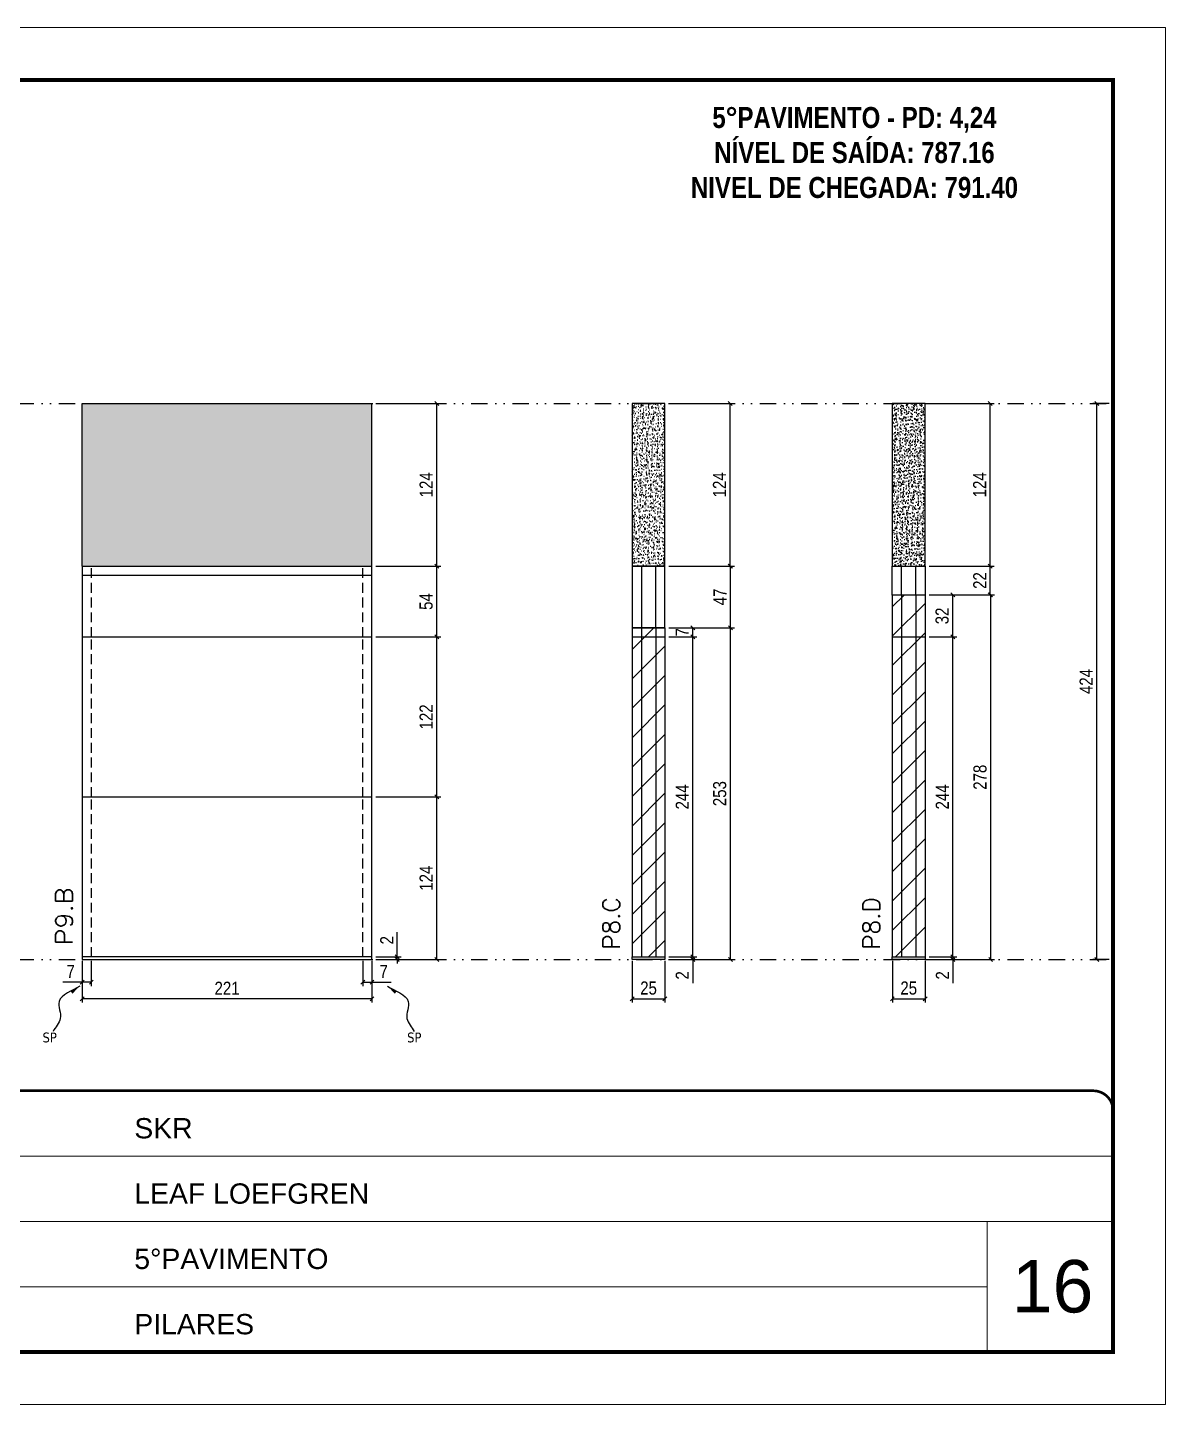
# Model space of a CAD drawing. Extents: x 14400 to 27878, y -21631 to 6985.
# Drawn here: x 19799 to 20667, y 2489 to 3539 of the extents above; entities that cross this region are included whole.
import ezdxf

# ---------------------------------------------------------------- set-up
doc = ezdxf.new("R2010")
doc.units = 0
for name, pattern in [('CONTINUO', [0]), ('DASHED', [0.75, 0.5, -0.25]), ('DIVIDE2', [0.625, 0.25, -0.125, 0, -0.125, 0, -0.125]), ('HIDDEN', [0.375, 0.25, -0.125])]:
    doc.linetypes.add(name, pattern=pattern)
for name, color, linetype, lineweight in [('CARIMBO', 255, 'Continuous', 9), ('Folhas', 255, 'Continuous', 9), ('Hachura', 251, 'Continuous', 9), ('SARRAFO DE PRESSAO', 251, 'DASHED', 9), ('Texto Seção', 7, 'Continuous', 15)]:
    doc.layers.add(name, color=color, linetype=linetype, lineweight=lineweight)
for name, color, linetype in [('COTA', 241, 'Continuous'), ('NOMENCLATURA', 7, 'Continuous'), ('Nível', 160, 'Continuous'), ('Painéis', 200, 'Continuous'), ('SARR_2.2x7', 40, 'Continuous'), ('Sarrafo de Pressão', 42, 'HIDDEN'), ('texto', 7, 'Continuous')]:
    doc.layers.add(name, color=color, linetype=linetype)
doc.styles.add('ARIAL', font='arial.ttf')
doc.styles.add('COTA TECNICA', font='techl___.ttf', dxfattribs={"height": 10})
doc.styles.add('COTA TECNICA-50', font='techl___.ttf', dxfattribs={"height": 10})
doc.styles.add('REGUA-120', font='ROMANS.shx', dxfattribs={"height": 15})
doc.styles.add('ROMANC', font='techb___.ttf', dxfattribs={"height": 2.5})
doc.styles.get("Standard").update_dxf_attribs({"font": 'arial.ttf'})
doc.dimstyles.new('COTA PAINEL-50', dxfattribs={"dimtxt": 10, "dimasz": 3, "dimexe": 3, "dimexo": 3, "dimgap": 3, "dimtad": 1, "dimdec": 1, "dimzin": 12, "dimdsep": 46, "dimtxsty": 'COTA TECNICA-50', "dimblk1": 'OBLIQUE', "dimblk2": 'OBLIQUE', "dimsah": 1, "dimcen": 0.9, "dimclrd": 4, "dimclre": 4, "dimclrt": 240, "dimadec": 1, "dimazin": 3, "dimtfac": 1, "dimtdec": 1, "dimtmove": 0, "dimatfit": 3, "dimfxl": 1, "dimtolj": 1, "dimtzin": 12, "dimarcsym": 0})
doc.dimstyles.new('PAINEL', dxfattribs={"dimtxt": 10, "dimasz": 3, "dimexe": 3, "dimexo": 3, "dimgap": 3, "dimtad": 1, "dimdec": 1, "dimzin": 12, "dimdsep": 46, "dimtxsty": 'COTA TECNICA', "dimblk1": 'OBLIQUE', "dimblk2": 'OBLIQUE', "dimsah": 1, "dimcen": 0.9, "dimclrd": 4, "dimclre": 4, "dimclrt": 240, "dimadec": 1, "dimazin": 3, "dimtfac": 1, "dimtdec": 1, "dimtmove": 0, "dimatfit": 3, "dimfxl": 1, "dimtolj": 1, "dimtzin": 12, "dimarcsym": 0})
doc.dimstyles.get("Standard").update_dxf_attribs({"dimtxt": 0.18, "dimasz": 0.18, "dimexe": 0.18, "dimexo": 0.0625, "dimgap": 0.09, "dimtad": 0, "dimtih": 1, "dimtoh": 1, "dimdec": 4, "dimzin": 0, "dimdsep": 46, "dimtxsty": 'Standard', "dimcen": 0.09, "dimadec": 0, "dimazin": 0, "dimtfac": 1, "dimtdec": 4, "dimtofl": 0, "dimtmove": 0, "dimatfit": 3, "dimfxl": 1, "dimtolj": 1, "dimtzin": 0, "dimarcsym": 0})

# ---------------------------------------------------------------- blocks, each defined once
blk = doc.blocks.new('9999999999')
at = {"color": 30, "linetype": 'CONTINUO'}
for p, q in [((98564.6, 34379.6), (99584, 34379.6)), ((98564.6, 34329.8), (99488, 34329.8)), ((99584, 34329.8), (99488, 34329.8)), ((99488, 34329.8), (99488, 34230.2)), ((98564.6, 34280), (99488, 34280))]:
    blk.add_line(p, q, dxfattribs=at)
at = {"color": 30, "linetype": 'CONTINUO', "const_width": 2}
blk.add_lwpolyline([(99584, 34230.2), (99584, 34414.4, 0.414214), (99569, 34429.4), (98229, 34429.4, 0.414214), (98214, 34414.4), (98214, 34245.2, 0.414214), (98229, 34230.2), (99584, 34230.2)], format="xyb", dxfattribs=at)
at = {"layer": 'Folhas'}
blk.add_lwpolyline([(98139, 34190.2), (99624, 34190.2), (99624, 35240.2), (98139, 35240.2)], close=True, dxfattribs=at)
at = {"layer": 'Folhas', "color": 30, "const_width": 3}
blk.add_lwpolyline([(98214, 34230.2), (99584, 34230.2), (99584, 35200.2), (98214, 35200.2)], close=True, dxfattribs=at)
at = {"color": 7, "linetype": 'Continuous', "ltscale": 5, "style": 'ARIAL'}
for s, height, p in [('SKR', 15.48, (98837.7, 34393.1)), ('LEAF LOEFGREN', 15.483, (98837.7, 34343.3)), ('5°PAVIMENTO', 15.483, (98837.7, 34293.5)), ('PILARES', 15.48, (98837.7, 34243.7))]:
    blk.add_text(s, height=height, dxfattribs=at).set_placement(p)
blk = doc.blocks.new('_Oblique')
at = {"color": 0, "linetype": 'ByBlock', "lineweight": -2}
blk.add_line((-0.5, -0.5), (0.5, 0.5), dxfattribs=at)
blk = doc.blocks.new('*D3911')
at = {"layer": 'COTA', "color": 4, "lineweight": -2, "transparency": 16777216}
for p, q in [((20624, 3252.3), (20611.6, 3252.3)), ((20614.6, 2828.3), (20614.6, 3252.3)), ((20624, 2828.3), (20611.6, 2828.3))]:
    blk.add_line(p, q, dxfattribs=at)
at = {"layer": 'Defpoints', "color": 0, "transparency": 16777216}
for p in [(20614.6, 3252.3), (20627, 3252.3), (20627, 2828.3)]:
    blk.add_point(p, dxfattribs=at)
at = {"layer": 'COTA', "color": 4, "lineweight": -2, "transparency": 16777216, "xscale": 3, "yscale": 3, "zscale": 3}
for p, rotation in [((20614.6, 3252.3), 90), ((20614.6, 2828.3), 270)]:
    blk.add_blockref('_Oblique', p, dxfattribs=dict(at, rotation=rotation))
at = {"layer": 'COTA', "color": 240, "transparency": 16777216, "insert": (20606.5, 3040.3), "char_height": 10, "attachment_point": 5, "rotation": 90, "style": 'COTA TECNICA'}
blk.add_mtext('\\A1;424', dxfattribs=at)
blk = doc.blocks.new('*D3913')
at = {"layer": 'COTA', "color": 4, "lineweight": -2, "transparency": 16777216}
for p, q in [((19840.9, 2827.3), (19840.9, 2795.4)), ((20061.9, 2827.3), (20061.9, 2795.4)), ((20061.9, 2798.4), (19840.9, 2798.4))]:
    blk.add_line(p, q, dxfattribs=at)
at = {"layer": 'Defpoints', "color": 0, "transparency": 16777216}
for p in [(19840.9, 2830.3), (20061.9, 2830.3), (19840.9, 2798.4)]:
    blk.add_point(p, dxfattribs=at)
at = {"layer": 'COTA', "color": 4, "lineweight": -2, "transparency": 16777216, "xscale": 3, "yscale": 3, "zscale": 3, "rotation": 180}
blk.add_blockref('_Oblique', (19840.9, 2798.4), dxfattribs=at)
at = {"layer": 'COTA', "color": 4, "lineweight": -2, "transparency": 16777216, "xscale": 3, "yscale": 3, "zscale": 3}
blk.add_blockref('_Oblique', (20061.9, 2798.4), dxfattribs=at)
at = {"layer": 'COTA', "color": 240, "transparency": 16777216, "insert": (19951.4, 2806.4), "char_height": 10, "attachment_point": 5, "style": 'COTA TECNICA'}
blk.add_mtext('\\A1;221', dxfattribs=at)
blk = doc.blocks.new('*D3914')
at = {"layer": 'COTA', "color": 4, "lineweight": -2, "transparency": 16777216}
for p, q in [((20054.9, 2827.3), (20054.9, 2808)), ((20061.9, 2825.3), (20061.9, 2808)), ((20054.9, 2811), (20061.9, 2811)), ((20061.9, 2811), (20076.6, 2811))]:
    blk.add_line(p, q, dxfattribs=at)
at = {"layer": 'Defpoints', "color": 0, "transparency": 16777216}
for p in [(20054.9, 2830.3), (20061.9, 2828.3), (20061.9, 2811)]:
    blk.add_point(p, dxfattribs=at)
at = {"layer": 'COTA', "color": 4, "lineweight": -2, "transparency": 16777216, "xscale": 3, "yscale": 3, "zscale": 3, "rotation": 180}
blk.add_blockref('_Oblique', (20054.9, 2811), dxfattribs=at)
at = {"layer": 'COTA', "color": 4, "lineweight": -2, "transparency": 16777216, "xscale": 3, "yscale": 3, "zscale": 3}
blk.add_blockref('_Oblique', (20061.9, 2811), dxfattribs=at)
at = {"layer": 'COTA', "color": 240, "transparency": 16777216, "insert": (20070.8, 2819.1), "char_height": 10, "attachment_point": 5, "style": 'COTA TECNICA-50'}
blk.add_mtext('\\A1;7', dxfattribs=at)
blk = doc.blocks.new('*D3915')
at = {"layer": 'COTA', "color": 4, "lineweight": -2, "transparency": 16777216}
for p, q in [((19840.9, 2825.3), (19840.9, 2808)), ((19847.9, 2827.3), (19847.9, 2808)), ((19840.9, 2811), (19826.2, 2811)), ((19847.9, 2811), (19840.9, 2811))]:
    blk.add_line(p, q, dxfattribs=at)
at = {"layer": 'Defpoints', "color": 0, "transparency": 16777216}
for p in [(19840.9, 2828.3), (19847.9, 2830.3), (19840.9, 2811)]:
    blk.add_point(p, dxfattribs=at)
at = {"layer": 'COTA', "color": 4, "lineweight": -2, "transparency": 16777216, "xscale": 3, "yscale": 3, "zscale": 3, "rotation": 180}
blk.add_blockref('_Oblique', (19840.9, 2811), dxfattribs=at)
at = {"layer": 'COTA', "color": 4, "lineweight": -2, "transparency": 16777216, "xscale": 3, "yscale": 3, "zscale": 3}
blk.add_blockref('_Oblique', (19847.9, 2811), dxfattribs=at)
at = {"layer": 'COTA', "color": 240, "transparency": 16777216, "insert": (19832.1, 2819.1), "char_height": 10, "attachment_point": 5, "style": 'COTA TECNICA-50'}
blk.add_mtext('\\A1;7', dxfattribs=at)
blk = doc.blocks.new('*D3916')
at = {"layer": 'COTA', "color": 4, "lineweight": -2, "transparency": 16777216}
for p, q in [((20081.2, 2830.3), (20081.2, 2849.1)), ((20064.9, 2830.3), (20084.2, 2830.3)), ((20064.9, 2828.3), (20084.2, 2828.3)), ((20081.2, 2828.3), (20081.2, 2830.3)), ((20081.2, 2828.3), (20081.2, 2825.3))]:
    blk.add_line(p, q, dxfattribs=at)
at = {"layer": 'Defpoints', "color": 0, "transparency": 16777216}
for p in [(20061.9, 2830.3), (20061.9, 2828.3), (20081.2, 2828.3)]:
    blk.add_point(p, dxfattribs=at)
at = {"layer": 'COTA', "color": 4, "lineweight": -2, "transparency": 16777216, "xscale": 3, "yscale": 3, "zscale": 3}
for p, rotation in [((20081.2, 2830.3), 270), ((20081.2, 2828.3), 90)]:
    blk.add_blockref('_Oblique', p, dxfattribs=dict(at, rotation=rotation))
at = {"layer": 'COTA', "color": 240, "transparency": 16777216, "insert": (20073.2, 2843), "char_height": 10, "attachment_point": 5, "rotation": 90, "style": 'COTA TECNICA-50'}
blk.add_mtext('\\A1;2', dxfattribs=at)
blk = doc.blocks.new('*D3917')
at = {"layer": 'COTA', "color": 4, "linetype": 'ByBlock', "lineweight": -2, "transparency": 16777216}
for p, q in [((20064.9, 2952.3), (20114.3, 2952.3)), ((20111.3, 2828.3), (20111.3, 2952.3)), ((20064.9, 2828.3), (20114.3, 2828.3))]:
    blk.add_line(p, q, dxfattribs=at)
at = {"layer": 'Defpoints', "color": 0, "linetype": 'ByBlock', "transparency": 16777216}
for p in [(20061.9, 2952.3), (20111.3, 2952.3), (20061.9, 2828.3)]:
    blk.add_point(p, dxfattribs=at)
at = {"layer": 'COTA', "color": 4, "linetype": 'ByBlock', "lineweight": -2, "transparency": 16777216, "xscale": 3, "yscale": 3, "zscale": 3}
for p, rotation in [((20111.3, 2952.3), 90), ((20111.3, 2828.3), 270)]:
    blk.add_blockref('_Oblique', p, dxfattribs=dict(at, rotation=rotation))
at = {"layer": 'COTA', "color": 240, "linetype": 'ByBlock', "transparency": 16777216, "insert": (20103.2, 2890.3), "char_height": 10, "attachment_point": 5, "rotation": 90, "style": 'COTA TECNICA'}
blk.add_mtext('\\A1;124', dxfattribs=at)
blk = doc.blocks.new('*D3912')
at = {"layer": 'COTA', "color": 4, "lineweight": -2, "transparency": 16777216}
for p, q in [((20064.9, 3074.3), (20114.3, 3074.3)), ((20111.3, 2952.3), (20111.3, 3074.3)), ((20064.9, 2952.3), (20114.3, 2952.3))]:
    blk.add_line(p, q, dxfattribs=at)
at = {"layer": 'Defpoints', "color": 0, "transparency": 16777216}
for p in [(20061.9, 3074.3), (20111.3, 3074.3), (20061.9, 2952.3)]:
    blk.add_point(p, dxfattribs=at)
at = {"layer": 'COTA', "color": 4, "lineweight": -2, "transparency": 16777216, "xscale": 3, "yscale": 3, "zscale": 3}
for p, rotation in [((20111.3, 3074.3), 90), ((20111.3, 2952.3), 270)]:
    blk.add_blockref('_Oblique', p, dxfattribs=dict(at, rotation=rotation))
at = {"layer": 'COTA', "color": 240, "transparency": 16777216, "insert": (20103.2, 3013.3), "char_height": 10, "attachment_point": 5, "rotation": 90, "style": 'COTA TECNICA'}
blk.add_mtext('\\A1;122', dxfattribs=at)
blk = doc.blocks.new('*D3918')
at = {"layer": 'COTA', "color": 4, "lineweight": -2, "transparency": 16777216}
for p, q in [((20064.9, 3128.3), (20114.3, 3128.3)), ((20111.3, 3074.3), (20111.3, 3128.3)), ((20064.9, 3074.3), (20114.3, 3074.3))]:
    blk.add_line(p, q, dxfattribs=at)
at = {"layer": 'Defpoints', "color": 0, "transparency": 16777216}
for p in [(20061.9, 3128.3), (20111.3, 3128.3), (20061.9, 3074.3)]:
    blk.add_point(p, dxfattribs=at)
at = {"layer": 'COTA', "color": 4, "lineweight": -2, "transparency": 16777216, "xscale": 3, "yscale": 3, "zscale": 3}
for p, rotation in [((20111.3, 3128.3), 90), ((20111.3, 3074.3), 270)]:
    blk.add_blockref('_Oblique', p, dxfattribs=dict(at, rotation=rotation))
at = {"layer": 'COTA', "color": 240, "transparency": 16777216, "insert": (20103.2, 3101.3), "char_height": 10, "attachment_point": 5, "rotation": 90, "style": 'COTA TECNICA'}
blk.add_mtext('\\A1;54', dxfattribs=at)
blk = doc.blocks.new('*D3919')
at = {"layer": 'COTA', "color": 4, "lineweight": -2, "transparency": 16777216}
for p, q in [((20064.9, 3252.3), (20114.3, 3252.3)), ((20111.3, 3128.3), (20111.3, 3252.3)), ((20064.9, 3128.3), (20114.3, 3128.3))]:
    blk.add_line(p, q, dxfattribs=at)
at = {"layer": 'Defpoints', "color": 0, "transparency": 16777216}
for p in [(20061.9, 3252.3), (20111.3, 3252.3), (20061.9, 3128.3)]:
    blk.add_point(p, dxfattribs=at)
at = {"layer": 'COTA', "color": 4, "lineweight": -2, "transparency": 16777216, "xscale": 3, "yscale": 3, "zscale": 3}
for p, rotation in [((20111.3, 3252.3), 90), ((20111.3, 3128.3), 270)]:
    blk.add_blockref('_Oblique', p, dxfattribs=dict(at, rotation=rotation))
at = {"layer": 'COTA', "color": 240, "transparency": 16777216, "insert": (20103.2, 3190.3), "char_height": 10, "attachment_point": 5, "rotation": 90, "style": 'COTA TECNICA'}
blk.add_mtext('\\A1;124', dxfattribs=at)
blk = doc.blocks.new('*D3925')
at = {"layer": 'COTA', "color": 4, "lineweight": -2, "transparency": 16777216}
for p, q in [((20260.3, 2827.3), (20260.3, 2795.4)), ((20285.3, 2827.3), (20285.3, 2795.4)), ((20260.3, 2798.4), (20285.3, 2798.4))]:
    blk.add_line(p, q, dxfattribs=at)
at = {"layer": 'Defpoints', "color": 0, "transparency": 16777216}
for p in [(20260.3, 2830.3), (20285.3, 2830.3), (20285.3, 2798.4)]:
    blk.add_point(p, dxfattribs=at)
at = {"layer": 'COTA', "color": 4, "lineweight": -2, "transparency": 16777216, "xscale": 3, "yscale": 3, "zscale": 3, "rotation": 180}
blk.add_blockref('_Oblique', (20260.3, 2798.4), dxfattribs=at)
at = {"layer": 'COTA', "color": 4, "lineweight": -2, "transparency": 16777216, "xscale": 3, "yscale": 3, "zscale": 3}
blk.add_blockref('_Oblique', (20285.3, 2798.4), dxfattribs=at)
at = {"layer": 'COTA', "color": 240, "transparency": 16777216, "insert": (20272.8, 2806.5), "char_height": 10, "attachment_point": 5, "style": 'COTA TECNICA'}
blk.add_mtext('\\A1;25', dxfattribs=at)
blk = doc.blocks.new('*D3926')
at = {"layer": 'COTA', "color": 4, "lineweight": -2, "transparency": 16777216}
for p, q in [((20288.3, 2830.3), (20309.5, 2830.3)), ((20288.3, 2828.3), (20309.5, 2828.3)), ((20306.5, 2830.3), (20306.5, 2833.3)), ((20306.5, 2830.3), (20306.5, 2828.3)), ((20306.5, 2828.3), (20306.5, 2810.2))]:
    blk.add_line(p, q, dxfattribs=at)
at = {"layer": 'Defpoints', "color": 0, "transparency": 16777216}
for p in [(20285.3, 2830.3), (20285.3, 2828.3), (20306.5, 2830.3)]:
    blk.add_point(p, dxfattribs=at)
at = {"layer": 'COTA', "color": 4, "lineweight": -2, "transparency": 16777216, "xscale": 3, "yscale": 3, "zscale": 3}
for p, rotation in [((20306.5, 2830.3), 270), ((20306.5, 2828.3), 90)]:
    blk.add_blockref('_Oblique', p, dxfattribs=dict(at, rotation=rotation))
at = {"layer": 'COTA', "color": 240, "transparency": 16777216, "insert": (20298.5, 2816.2), "char_height": 10, "attachment_point": 5, "rotation": 90, "style": 'COTA TECNICA-50'}
blk.add_mtext('\\A1;2', dxfattribs=at)
blk = doc.blocks.new('*D3927')
at = {"layer": 'COTA', "color": 4, "lineweight": -2, "transparency": 16777216}
for p, q in [((20288.3, 3081.3), (20338.3, 3081.3)), ((20335.3, 2828.3), (20335.3, 3081.3)), ((20288.3, 2828.3), (20338.3, 2828.3))]:
    blk.add_line(p, q, dxfattribs=at)
at = {"layer": 'Defpoints', "color": 0, "transparency": 16777216}
for p in [(20285.3, 3081.3), (20335.3, 3081.3), (20285.3, 2828.3)]:
    blk.add_point(p, dxfattribs=at)
at = {"layer": 'COTA', "color": 4, "lineweight": -2, "transparency": 16777216, "xscale": 3, "yscale": 3, "zscale": 3}
for p, rotation in [((20335.3, 3081.3), 90), ((20335.3, 2828.3), 270)]:
    blk.add_blockref('_Oblique', p, dxfattribs=dict(at, rotation=rotation))
at = {"layer": 'COTA', "color": 240, "transparency": 16777216, "insert": (20327.1, 2954.8), "char_height": 10, "attachment_point": 5, "rotation": 90, "style": 'COTA TECNICA-50'}
blk.add_mtext('\\A1;253', dxfattribs=at)
blk = doc.blocks.new('*D3931')
at = {"layer": 'COTA', "color": 4, "lineweight": -2, "transparency": 16777216}
for p, q in [((20288.3, 3074.3), (20309.5, 3074.3)), ((20306.5, 2830.3), (20306.5, 3074.3)), ((20288.3, 2830.3), (20309.5, 2830.3))]:
    blk.add_line(p, q, dxfattribs=at)
at = {"layer": 'Defpoints', "color": 0, "transparency": 16777216}
for p in [(20285.3, 3074.3), (20306.5, 3074.3), (20285.3, 2830.3)]:
    blk.add_point(p, dxfattribs=at)
at = {"layer": 'COTA', "color": 4, "lineweight": -2, "transparency": 16777216, "xscale": 3, "yscale": 3, "zscale": 3}
for p, rotation in [((20306.5, 3074.3), 90), ((20306.5, 2830.3), 270)]:
    blk.add_blockref('_Oblique', p, dxfattribs=dict(at, rotation=rotation))
at = {"layer": 'COTA', "color": 240, "transparency": 16777216, "insert": (20298.5, 2952.3), "char_height": 10, "attachment_point": 5, "rotation": 90, "style": 'COTA TECNICA'}
blk.add_mtext('\\A1;244', dxfattribs=at)
blk = doc.blocks.new('*D3932')
at = {"layer": 'COTA', "color": 4, "lineweight": -2, "transparency": 16777216}
for p, q in [((20288.3, 3081.3), (20309.5, 3081.3)), ((20306.5, 3074.3), (20306.5, 3081.3)), ((20288.3, 3074.3), (20309.5, 3074.3))]:
    blk.add_line(p, q, dxfattribs=at)
at = {"layer": 'Defpoints', "color": 0, "transparency": 16777216}
for p in [(20285.3, 3081.3), (20306.5, 3081.3), (20285.3, 3074.3)]:
    blk.add_point(p, dxfattribs=at)
at = {"layer": 'COTA', "color": 4, "lineweight": -2, "transparency": 16777216, "xscale": 3, "yscale": 3, "zscale": 3}
for p, rotation in [((20306.5, 3081.3), 90), ((20306.5, 3074.3), 270)]:
    blk.add_blockref('_Oblique', p, dxfattribs=dict(at, rotation=rotation))
at = {"layer": 'COTA', "color": 240, "transparency": 16777216, "insert": (20298.5, 3077.8), "char_height": 10, "attachment_point": 5, "rotation": 90, "style": 'COTA TECNICA'}
blk.add_mtext('\\A1;7', dxfattribs=at)
blk = doc.blocks.new('*D3921')
at = {"layer": 'COTA', "color": 4, "lineweight": -2, "transparency": 16777216}
for p, q in [((20458.7, 2827.3), (20458.7, 2795.4)), ((20483.7, 2827.3), (20483.7, 2795.4)), ((20458.7, 2798.4), (20483.7, 2798.4))]:
    blk.add_line(p, q, dxfattribs=at)
at = {"layer": 'Defpoints', "color": 0, "transparency": 16777216}
for p in [(20458.7, 2830.3), (20483.7, 2830.3), (20483.7, 2798.4)]:
    blk.add_point(p, dxfattribs=at)
at = {"layer": 'COTA', "color": 4, "lineweight": -2, "transparency": 16777216, "xscale": 3, "yscale": 3, "zscale": 3, "rotation": 180}
blk.add_blockref('_Oblique', (20458.7, 2798.4), dxfattribs=at)
at = {"layer": 'COTA', "color": 4, "lineweight": -2, "transparency": 16777216, "xscale": 3, "yscale": 3, "zscale": 3}
blk.add_blockref('_Oblique', (20483.7, 2798.4), dxfattribs=at)
at = {"layer": 'COTA', "color": 240, "transparency": 16777216, "insert": (20471.2, 2806.5), "char_height": 10, "attachment_point": 5, "style": 'COTA TECNICA'}
blk.add_mtext('\\A1;25', dxfattribs=at)
blk = doc.blocks.new('*D3922')
at = {"layer": 'COTA', "color": 4, "lineweight": -2, "transparency": 16777216}
for p, q in [((20486.7, 2830.3), (20507.9, 2830.3)), ((20486.7, 2828.3), (20507.9, 2828.3)), ((20504.9, 2830.3), (20504.9, 2833.3)), ((20504.9, 2830.3), (20504.9, 2828.3)), ((20504.9, 2828.3), (20504.9, 2810.2))]:
    blk.add_line(p, q, dxfattribs=at)
at = {"layer": 'Defpoints', "color": 0, "transparency": 16777216}
for p in [(20483.7, 2830.3), (20483.7, 2828.3), (20504.9, 2830.3)]:
    blk.add_point(p, dxfattribs=at)
at = {"layer": 'COTA', "color": 4, "lineweight": -2, "transparency": 16777216, "xscale": 3, "yscale": 3, "zscale": 3}
for p, rotation in [((20504.9, 2830.3), 270), ((20504.9, 2828.3), 90)]:
    blk.add_blockref('_Oblique', p, dxfattribs=dict(at, rotation=rotation))
at = {"layer": 'COTA', "color": 240, "transparency": 16777216, "insert": (20496.9, 2816.2), "char_height": 10, "attachment_point": 5, "rotation": 90, "style": 'COTA TECNICA-50'}
blk.add_mtext('\\A1;2', dxfattribs=at)
blk = doc.blocks.new('*D3923')
at = {"layer": 'COTA', "color": 4, "lineweight": -2, "transparency": 16777216}
for p, q in [((20486.7, 3106.3), (20536.7, 3106.3)), ((20533.7, 2828.3), (20533.7, 3106.3)), ((20486.7, 2828.3), (20536.7, 2828.3))]:
    blk.add_line(p, q, dxfattribs=at)
at = {"layer": 'Defpoints', "color": 0, "transparency": 16777216}
for p in [(20483.7, 3106.3), (20533.7, 3106.3), (20483.7, 2828.3)]:
    blk.add_point(p, dxfattribs=at)
at = {"layer": 'COTA', "color": 4, "lineweight": -2, "transparency": 16777216, "xscale": 3, "yscale": 3, "zscale": 3}
for p, rotation in [((20533.7, 3106.3), 90), ((20533.7, 2828.3), 270)]:
    blk.add_blockref('_Oblique', p, dxfattribs=dict(at, rotation=rotation))
at = {"layer": 'COTA', "color": 240, "transparency": 16777216, "insert": (20525.6, 2967.3), "char_height": 10, "attachment_point": 5, "rotation": 90, "style": 'COTA TECNICA-50'}
blk.add_mtext('\\A1;278', dxfattribs=at)
blk = doc.blocks.new('*D3924')
at = {"layer": 'COTA', "color": 4, "lineweight": -2, "transparency": 16777216}
for p, q in [((20486.7, 3252.3), (20536.4, 3252.3)), ((20533.4, 3128.3), (20533.4, 3252.3)), ((20486.7, 3128.3), (20536.4, 3128.3))]:
    blk.add_line(p, q, dxfattribs=at)
at = {"layer": 'Defpoints', "color": 0, "transparency": 16777216}
for p in [(20483.7, 3252.3), (20533.4, 3252.3), (20483.7, 3128.3)]:
    blk.add_point(p, dxfattribs=at)
at = {"layer": 'COTA', "color": 4, "lineweight": -2, "transparency": 16777216, "xscale": 3, "yscale": 3, "zscale": 3}
for p, rotation in [((20533.4, 3252.3), 90), ((20533.4, 3128.3), 270)]:
    blk.add_blockref('_Oblique', p, dxfattribs=dict(at, rotation=rotation))
at = {"layer": 'COTA', "color": 240, "transparency": 16777216, "insert": (20525.3, 3190.3), "char_height": 10, "attachment_point": 5, "rotation": 90, "style": 'COTA TECNICA'}
blk.add_mtext('\\A1;124', dxfattribs=at)
blk = doc.blocks.new('*D3929')
at = {"layer": 'COTA', "color": 4, "lineweight": -2, "transparency": 16777216}
for p, q in [((20486.7, 3074.3), (20507.9, 3074.3)), ((20504.9, 2830.3), (20504.9, 3074.3)), ((20486.7, 2830.3), (20507.9, 2830.3))]:
    blk.add_line(p, q, dxfattribs=at)
at = {"layer": 'Defpoints', "color": 0, "transparency": 16777216}
for p in [(20483.7, 3074.3), (20504.9, 3074.3), (20483.7, 2830.3)]:
    blk.add_point(p, dxfattribs=at)
at = {"layer": 'COTA', "color": 4, "lineweight": -2, "transparency": 16777216, "xscale": 3, "yscale": 3, "zscale": 3}
for p, rotation in [((20504.9, 3074.3), 90), ((20504.9, 2830.3), 270)]:
    blk.add_blockref('_Oblique', p, dxfattribs=dict(at, rotation=rotation))
at = {"layer": 'COTA', "color": 240, "transparency": 16777216, "insert": (20496.8, 2952.3), "char_height": 10, "attachment_point": 5, "rotation": 90, "style": 'COTA TECNICA'}
blk.add_mtext('\\A1;244', dxfattribs=at)
blk = doc.blocks.new('*D3930')
at = {"layer": 'COTA', "color": 4, "lineweight": -2, "transparency": 16777216}
for p, q in [((20486.7, 3106.3), (20507.9, 3106.3)), ((20504.9, 3074.3), (20504.9, 3106.3)), ((20486.7, 3074.3), (20507.9, 3074.3))]:
    blk.add_line(p, q, dxfattribs=at)
at = {"layer": 'Defpoints', "color": 0, "transparency": 16777216}
for p in [(20483.7, 3106.3), (20504.9, 3106.3), (20483.7, 3074.3)]:
    blk.add_point(p, dxfattribs=at)
at = {"layer": 'COTA', "color": 4, "lineweight": -2, "transparency": 16777216, "xscale": 3, "yscale": 3, "zscale": 3}
for p, rotation in [((20504.9, 3106.3), 90), ((20504.9, 3074.3), 270)]:
    blk.add_blockref('_Oblique', p, dxfattribs=dict(at, rotation=rotation))
at = {"layer": 'COTA', "color": 240, "transparency": 16777216, "insert": (20496.7, 3090.3), "char_height": 10, "attachment_point": 5, "rotation": 90, "style": 'COTA TECNICA'}
blk.add_mtext('\\A1;32', dxfattribs=at)
blk = doc.blocks.new('*D3920')
at = {"layer": 'COTA', "color": 4, "lineweight": -2, "transparency": 16777216}
for p, q in [((20288.3, 3252.3), (20338, 3252.3)), ((20335, 3128.3), (20335, 3252.3)), ((20288.3, 3128.3), (20338, 3128.3))]:
    blk.add_line(p, q, dxfattribs=at)
at = {"layer": 'Defpoints', "color": 0, "transparency": 16777216}
for p in [(20285.3, 3252.3), (20335, 3252.3), (20285.3, 3128.3)]:
    blk.add_point(p, dxfattribs=at)
at = {"layer": 'COTA', "color": 4, "lineweight": -2, "transparency": 16777216, "xscale": 3, "yscale": 3, "zscale": 3}
for p, rotation in [((20335, 3252.3), 90), ((20335, 3128.3), 270)]:
    blk.add_blockref('_Oblique', p, dxfattribs=dict(at, rotation=rotation))
at = {"layer": 'COTA', "color": 240, "transparency": 16777216, "insert": (20326.9, 3190.3), "char_height": 10, "attachment_point": 5, "rotation": 90, "style": 'COTA TECNICA'}
blk.add_mtext('\\A1;124', dxfattribs=at)
blk = doc.blocks.new('*D3928')
at = {"layer": 'COTA', "color": 4, "lineweight": -2, "transparency": 16777216}
for p, q in [((20288.3, 3128.3), (20338.3, 3128.3)), ((20335.3, 3081.3), (20335.3, 3128.3)), ((20288.3, 3081.3), (20338.3, 3081.3))]:
    blk.add_line(p, q, dxfattribs=at)
at = {"layer": 'Defpoints', "color": 0, "transparency": 16777216}
for p in [(20285.3, 3128.3), (20335.3, 3128.3), (20285.3, 3081.3)]:
    blk.add_point(p, dxfattribs=at)
at = {"layer": 'COTA', "color": 4, "lineweight": -2, "transparency": 16777216, "xscale": 3, "yscale": 3, "zscale": 3}
for p, rotation in [((20335.3, 3128.3), 90), ((20335.3, 3081.3), 270)]:
    blk.add_blockref('_Oblique', p, dxfattribs=dict(at, rotation=rotation))
at = {"layer": 'COTA', "color": 240, "transparency": 16777216, "insert": (20327.3, 3104.8), "char_height": 10, "attachment_point": 5, "rotation": 90, "style": 'COTA TECNICA'}
blk.add_mtext('\\A1;47', dxfattribs=at)
blk = doc.blocks.new('*D3933')
at = {"layer": 'COTA', "color": 4, "lineweight": -2, "transparency": 16777216}
for p, q in [((20486.7, 3128.3), (20536.4, 3128.3)), ((20533.4, 3106.3), (20533.4, 3128.3)), ((20486.7, 3106.3), (20536.4, 3106.3))]:
    blk.add_line(p, q, dxfattribs=at)
at = {"layer": 'Defpoints', "color": 0, "transparency": 16777216}
for p in [(20483.7, 3128.3), (20533.4, 3128.3), (20483.7, 3106.3)]:
    blk.add_point(p, dxfattribs=at)
at = {"layer": 'COTA', "color": 4, "lineweight": -2, "transparency": 16777216, "xscale": 3, "yscale": 3, "zscale": 3}
for p, rotation in [((20533.4, 3128.3), 90), ((20533.4, 3106.3), 270)]:
    blk.add_blockref('_Oblique', p, dxfattribs=dict(at, rotation=rotation))
at = {"layer": 'COTA', "color": 240, "transparency": 16777216, "insert": (20525.4, 3117.3), "char_height": 10, "attachment_point": 5, "rotation": 90, "style": 'COTA TECNICA'}
blk.add_mtext('\\A1;22', dxfattribs=at)

msp = doc.modelspace()

# ---------------------------------------------------------------- hatches: boundary and pattern name
at = {"layer": 'COTA'}
h = msp.add_hatch(dxfattribs=at)
h.set_pattern_fill('AR-CONC', color=256, scale=0.03)
h.set_pattern_definition([(50, (450.1394, 6913.4506), (5.4655401, -0.4781726), [0.5715, -6.2865]), (355, (450.1394, 6913.4506), (-1.0573026, 5.7317054), [0.4572, -5.0292175]), (100.451445, (450.595, 6913.411), (4.4082374, 5.2535326), [0.4857003, -5.3427073]), (46.1842, (450.1394, 6914.9746), (8.1323712, -1.2612698), [0.85725, -9.42975]), (96.635558, (450.817, 6914.8695), (7.122124, 7.4227837), [0.7285507, -8.0140682]), (351.18415, (450.1394, 6914.975), (7.122124, 7.4227837), [0.685799, -7.543792]), (21, (450.9014, 6914.5936), (4.5484317, -3.0679559), [0.5715, -6.2865]), (326, (450.9014, 6914.5936), (1.8540609, 5.525639), [0.4572, -5.0292]), (71.451445, (451.2805, 6914.338), (6.4024926, 2.457683), [0.4857003, -5.3426981]), (37.5, (450.1394, 6913.4506), (0.0926581, 2.53665117), [0, -4.96824, 0, -5.1054, 0, -5.04825]), (7.5, (450.1394, 6913.4506), (2.00458988, 3.00541724), [0, -2.91084, 0, -4.85394, 0, -1.92405]), (327.5, (448.4402, 6913.4506), (4.06771786, -0.17186232), [0, -1.905, 0, -5.9436, 0, -7.8867]), (317.5, (447.678, 6913.4506), (4.44387544, 0.7627947), [0, -2.4765, 0, -3.94716, 0, -5.6007])])
h.paths.add_polyline_path([(20061.92, 3252.29), (19840.92, 3252.29), (19840.92, 3128.29), (20061.92, 3128.29)])
h = msp.add_hatch(dxfattribs=at)
h.set_pattern_fill('AR-CONC', color=256, scale=0.03)
h.set_pattern_definition([(50, (1403.818, -2233.15), (5.4655401, -0.4781726), [0.5715, -6.2865]), (355, (1403.818, -2233.15), (-1.0573026, 5.7317054), [0.4572, -5.0292175]), (100.451445, (1404.2735, -2233.19), (4.4082374, 5.2535326), [0.4857003, -5.3427073]), (46.1842, (1403.818, -2231.626), (8.1323712, -1.2612698), [0.85725, -9.42975]), (96.635558, (1404.496, -2231.731), (7.122124, 7.4227837), [0.7285507, -8.0140682]), (351.18415, (1403.818, -2231.626), (7.122124, 7.4227837), [0.685799, -7.543792]), (21, (1404.58, -2232.007), (4.5484317, -3.0679559), [0.5715, -6.2865]), (326, (1404.58, -2232.007), (1.8540609, 5.525639), [0.4572, -5.0292]), (71.451445, (1404.959, -2232.263), (6.4024926, 2.457683), [0.4857003, -5.3426981]), (37.5, (1403.818, -2233.1502), (0.0926581, 2.53665117), [0, -4.96824, 0, -5.1054, 0, -5.04825]), (7.5, (1403.818, -2233.1502), (2.00458988, 3.00541724), [0, -2.91084, 0, -4.85394, 0, -1.92405]), (327.5, (1402.1188, -2233.1502), (4.06771786, -0.17186232), [0, -1.905, 0, -5.9436, 0, -7.8867]), (317.5, (1401.3568, -2233.1502), (4.44387544, 0.7627947), [0, -2.4765, 0, -3.94716, 0, -5.6007])])
h.paths.add_polyline_path([(20285.34, 3252.29), (20260.34, 3252.29), (20260.34, 3128.27), (20285.34, 3128.27)])
h = msp.add_hatch(dxfattribs=at)
h.set_pattern_fill('AR-CONC', color=256, scale=0.03)
h.set_pattern_definition([(50, (1602.1713, -2293.15), (5.4655401, -0.4781726), [0.5715, -6.2865]), (355, (1602.1713, -2293.15), (-1.0573026, 5.7317054), [0.4572, -5.0292175]), (100.451445, (1602.627, -2293.19), (4.4082374, 5.2535326), [0.4857003, -5.3427073]), (46.1842, (1602.171, -2291.626), (8.1323712, -1.2612698), [0.85725, -9.42975]), (96.635558, (1602.849, -2291.731), (7.122124, 7.4227837), [0.7285507, -8.0140682]), (351.18415, (1602.171, -2291.626), (7.122124, 7.4227837), [0.685799, -7.543792]), (21, (1602.9333, -2292.007), (4.5484317, -3.0679559), [0.5715, -6.2865]), (326, (1602.9333, -2292.007), (1.8540609, 5.525639), [0.4572, -5.0292]), (71.451445, (1603.3123, -2292.263), (6.4024926, 2.457683), [0.4857003, -5.3426981]), (37.5, (1602.1713, -2293.1502), (0.0926581, 2.53665117), [0, -4.96824, 0, -5.1054, 0, -5.04825]), (7.5, (1602.1713, -2293.1502), (2.00458988, 3.00541724), [0, -2.91084, 0, -4.85394, 0, -1.92405]), (327.5, (1600.472, -2293.1502), (4.06771786, -0.17186232), [0, -1.905, 0, -5.9436, 0, -7.8867]), (317.5, (1599.71, -2293.1502), (4.44387544, 0.7627947), [0, -2.4765, 0, -3.94716, 0, -5.6007])])
h.paths.add_polyline_path([(20483.69, 3252.29), (20458.69, 3252.29), (20458.69, 3128.27), (20483.69, 3128.27)])
at = {"layer": 'Hachura'}
h = msp.add_hatch(dxfattribs=at)
h.set_pattern_fill('ANSI31', color=256, scale=5)
h.set_pattern_definition([(45, (-37.9, 0), (-11.22532, 11.22532), [])])
h.paths.add_polyline_path([(20458.69, 2830.29), (20483.69, 2830.29), (20483.69, 3074.29), (20458.69, 3074.29)])
h.paths.add_polyline_path([(20458.69, 3074.29), (20483.69, 3074.29), (20483.69, 3106.27), (20458.69, 3106.27)])
h = msp.add_hatch(dxfattribs=at)
h.set_pattern_fill('ANSI31', color=256, scale=5)
h.set_pattern_definition([(45, (-91.407, 0), (-11.22532, 11.22532), [])])
h.paths.add_polyline_path([(20285.34, 3074.29), (20260.34, 3074.29), (20260.34, 2830.29), (20285.34, 2830.29)])
h.paths.add_polyline_path([(20285.34, 3074.29), (20285.34, 3081.27), (20260.34, 3081.27), (20260.34, 3074.29)])

# ---------------------------------------------------------------- linework, layer by layer
at = {"layer": 'COTA'}
for p, q in [((19840.92, 3252.29), (20061.92, 3252.29)), ((19840.92, 3128.29), (19840.92, 3252.29)), ((20061.92, 3128.29), (20061.92, 3252.29))]:
    msp.add_line(p, q, dxfattribs=at)
at = {"layer": 'COTA', "linetype": 'ByBlock'}
for points in [[(20260.34, 3128.27), (20285.34, 3128.27), (20285.34, 3252.29), (20260.34, 3252.29)], [(20458.69, 3128.27), (20483.69, 3128.27), (20483.69, 3252.29), (20458.69, 3252.29)]]:
    msp.add_lwpolyline(points, close=True, dxfattribs=at)
at = {"layer": 'Nível', "color": 4, "linetype": 'DIVIDE2', "ltscale": 50}
for p, q in [((19256.97, 3252.29), (20626.97, 3252.29)), ((19256.97, 2828.29), (20626.97, 2828.29))]:
    msp.add_line(p, q, dxfattribs=at)
at = {"layer": 'Painéis'}
for p, q in [((19840.92, 3128.29), (19840.92, 2830.29)), ((19840.92, 3128.29), (20061.92, 3128.29)), ((20061.92, 2830.29), (20061.92, 3128.29)), ((20458.69, 3106.27), (20458.69, 2830.29)), ((20483.69, 3106.27), (20458.69, 3106.27)), ((20483.69, 3106.27), (20483.69, 2830.29)), ((20260.34, 3081.27), (20260.34, 2830.29)), ((20285.34, 3081.27), (20260.34, 3081.27)), ((20285.34, 3081.27), (20285.34, 2830.29)), ((19840.92, 3074.29), (20061.92, 3074.29)), ((20260.34, 3074.29), (20285.34, 3074.29)), ((20458.69, 3074.29), (20483.69, 3074.29)), ((19840.92, 2952.29), (20061.92, 2952.29)), ((20260.34, 2830.29), (20285.34, 2830.29)), ((20260.34, 2828.29), (20260.34, 2830.29)), ((20285.34, 2828.29), (20260.34, 2828.29)), ((20285.34, 2830.29), (20285.34, 2828.29)), ((20458.69, 2830.29), (20483.69, 2830.29)), ((20458.69, 2828.29), (20458.69, 2830.29)), ((20483.69, 2828.29), (20458.69, 2828.29)), ((20483.69, 2830.29), (20483.69, 2828.29))]:
    msp.add_line(p, q, dxfattribs=at)
for points in [[(20260.34, 3081.27), (20285.34, 3081.27), (20285.34, 3128.27), (20260.34, 3128.27)], [(20458.69, 3128.27), (20483.69, 3128.27), (20483.69, 3106.27), (20458.69, 3106.27)], [(20061.92, 2830.29), (19840.92, 2830.29), (19840.92, 2828.29), (20061.92, 2828.29)]]:
    msp.add_lwpolyline(points, close=True, dxfattribs=at)
at = {"layer": 'SARR_2.2x7'}
for p, q in [((19840.92, 3121.29), (20061.92, 3121.29)), ((20267.34, 3128.27), (20267.34, 2830.29)), ((20278.34, 3081.29), (20278.34, 3128.27)), ((20465.69, 3106.27), (20465.69, 3128.27)), ((20476.69, 3106.27), (20476.69, 3128.27)), ((20465.69, 3106.29), (20465.69, 2830.29)), ((20476.69, 3106.29), (20476.69, 2830.29)), ((20278.34, 3081.29), (20278.34, 2830.29))]:
    msp.add_line(p, q, dxfattribs=at)
at = {"layer": 'Sarrafo de Pressão', "ltscale": 30}
for p, q in [((19847.92, 3074.29), (19847.92, 3128.29)), ((20054.92, 3074.29), (20054.92, 3128.29)), ((19847.92, 2952.29), (19847.92, 3074.29)), ((20054.92, 2952.29), (20054.92, 3074.29)), ((19847.92, 2830.29), (19847.92, 2952.29)), ((20054.92, 2830.29), (20054.92, 2952.29))]:
    msp.add_line(p, q, dxfattribs=at)

# ---------------------------------------------------------------- block references
at = {"layer": 'SARRAFO DE PRESSAO', "color": 6, "linetype": 'ByBlock'}
msp.add_blockref('9999999999', (-78957.01, -31701.2), dxfattribs=at)

# ---------------------------------------------------------------- texts
at = {"layer": 'CARIMBO', "style": 'ARIAL'}
msp.add_text('16', height=40, dxfattribs=at).set_placement((20549.83, 2559.15))
at = {"layer": 'NOMENCLATURA', "color": 2, "insert": (20429.81, 3505.06), "char_height": 16, "attachment_point": 2, "style": 'ROMANC'}
msp.add_mtext_dynamic_manual_height_columns('\\P5°PAVIMENTO - PD: 4,24\\PNÍVEL DE SAÍDA: 787.16\\PNIVEL DE CHEGADA: 791.40', width=432.3511, gutter_width=1, heights=[0], dxfattribs=at)
at = {"layer": 'texto', "color": 0, "char_height": 7.5, "attachment_point": 5}
for insert in [(19816.14, 2768.79), (20094.16, 2768.79)]:
    msp.add_mtext('{\\fTahoma|b0|i0|c0|p34;\\C4;SP}', dxfattribs=dict(at, insert=insert))
at = {"layer": 'Texto Seção', "style": 'REGUA-120', "width": 1.1}
msp.add_text('P9.B', height=13, rotation=90, dxfattribs=at).set_placement((19833.67, 2839.05))
at = {"layer": 'Texto Seção', "char_height": 13, "width": 370.6998, "attachment_point": 7, "rotation": 90, "style": 'REGUA-120'}
for s, insert in [('\\pt13;P8.C', (20250.89, 2835.7)), ('\\pt13;P8.D', (20449.24, 2835.7))]:
    msp.add_mtext(s, dxfattribs=dict(at, insert=insert))

# ---------------------------------------------------------------- dimensions: what is measured, and where the dimension line sits
at = {"layer": 'COTA'}
for base, p1, p2, angle, dimstyle, picture, middle in [((20111.28, 3252.29), (20061.92, 3128.29), (20061.92, 3252.29), 90, 'PAINEL', '*D3919', (20103.21, 3190.29)), ((20335, 3252.29), (20285.34, 3128.27), (20285.34, 3252.29), 90, 'PAINEL', '*D3920', (20326.93, 3190.28)), ((20533.36, 3252.29), (20483.69, 3128.27), (20483.69, 3252.29), 90, 'PAINEL', '*D3924', (20525.28, 3190.28)), ((20614.59, 3252.29), (20626.97, 2828.29), (20626.97, 3252.29), 90, 'PAINEL', '*D3911', (20606.52, 3040.29)), ((20111.28, 3128.29), (20061.92, 3074.29), (20061.92, 3128.29), 90, 'PAINEL', '*D3918', (20103.18, 3101.29)), ((20335.33, 3128.27), (20285.34, 3081.27), (20285.34, 3128.27), 90, 'PAINEL', '*D3928', (20327.25, 3104.77)), ((20533.36, 3128.27), (20483.69, 3106.27), (20483.69, 3128.27), 90, 'PAINEL', '*D3933', (20525.36, 3117.27)), ((20533.68, 3106.29), (20483.69, 2828.29), (20483.69, 3106.29), 90, 'COTA PAINEL-50', '*D3923', (20525.58, 2967.29)), ((20335.33, 3081.29), (20285.34, 2828.29), (20285.34, 3081.29), 90, 'COTA PAINEL-50', '*D3927', (20327.11, 2954.79)), ((20111.28, 3074.29), (20061.92, 2952.29), (20061.92, 3074.29), 90, 'PAINEL', '*D3912', (20103.23, 3013.29)), ((20306.53, 3074.29), (20285.34, 2830.29), (20285.34, 3074.29), 90, 'PAINEL', '*D3931', (20298.46, 2952.29)), ((20504.88, 3074.29), (20483.69, 2830.29), (20483.69, 3074.29), 90, 'PAINEL', '*D3929', (20496.81, 2952.29)), ((19840.92, 2811.04), (19847.92, 2830.29), (19840.92, 2828.29), 180, 'COTA PAINEL-50', '*D3915', (19832.05, 2819.12))]:
    dim = msp.add_linear_dim(base=base, p1=p1, p2=p2, angle=angle, dimstyle=dimstyle, dxfattribs=at)
    dim.commit()
    dim.dimension.update_dxf_attribs({"geometry": picture, "text_midpoint": middle})
for base, p1, p2, angle, override, picture, middle in [((20504.88, 3106.27), (20483.69, 3074.29), (20483.69, 3106.27), 90, {"dimtmove": 1}, '*D3930', (20496.66, 3090.28)), ((19840.92, 2798.39), (20061.92, 2830.29), (19840.92, 2830.29), 180, {"dimarcsym": 2}, '*D3913', (19951.42, 2806.45))]:
    dim = msp.add_linear_dim(base=base, p1=p1, p2=p2, angle=angle, dimstyle='PAINEL', override=override, dxfattribs=at)
    dim.commit()
    dim.dimension.update_dxf_attribs({"geometry": picture, "text_midpoint": middle})
dim = msp.add_linear_dim(base=(20306.53, 3081.27), p1=(20285.34, 3074.29), p2=(20285.34, 3081.27), angle=90, dimstyle='PAINEL', override={"dimtmove": 1}, dxfattribs=at)
dim.commit()
dim.dimension.update_dxf_attribs({"geometry": '*D3932', "text_midpoint": (20306.53, 3077.78), "dimtype": 160})
at = {"layer": 'COTA', "linetype": 'ByBlock'}
dim = msp.add_aligned_dim(p1=(20061.92, 2828.29), p2=(20061.92, 2952.29), distance=-49.37, dimstyle='PAINEL', dxfattribs=at)
dim.commit()
dim.dimension.update_dxf_attribs({"geometry": '*D3917', "text_midpoint": (20103.21, 2890.29)})
at = {"layer": 'COTA'}
for base, p1, p2, picture, middle in [((20081.18, 2828.29), (20061.92, 2830.29), (20061.92, 2828.29), '*D3916', (20081.18, 2843.03)), ((20306.53, 2830.29), (20285.34, 2828.29), (20285.34, 2830.29), '*D3926', (20306.53, 2816.23)), ((20504.88, 2830.29), (20483.69, 2828.29), (20483.69, 2830.29), '*D3922', (20504.88, 2816.23))]:
    dim = msp.add_linear_dim(base=base, p1=p1, p2=p2, angle=90, dimstyle='COTA PAINEL-50', dxfattribs=at)
    dim.commit()
    dim.dimension.update_dxf_attribs({"geometry": picture, "text_midpoint": middle, "dimtype": 160})
dim = msp.add_linear_dim(base=(20061.92, 2811.04), p1=(20054.92, 2830.29), p2=(20061.92, 2828.29), dimstyle='COTA PAINEL-50', dxfattribs=at)
dim.commit()
dim.dimension.update_dxf_attribs({"geometry": '*D3914', "text_midpoint": (20070.78, 2819.12)})
for base, p1, p2, picture, middle in [((20285.34, 2798.39), (20260.34, 2830.29), (20285.34, 2830.29), '*D3925', (20272.84, 2806.5)), ((20483.69, 2798.39), (20458.69, 2830.29), (20483.69, 2830.29), '*D3921', (20471.19, 2806.5))]:
    dim = msp.add_linear_dim(base=base, p1=p1, p2=p2, dimstyle='PAINEL', override={"dimarcsym": 2}, dxfattribs=at)
    dim.commit()
    dim.dimension.update_dxf_attribs({"geometry": picture, "text_midpoint": middle})

# ---------------------------------------------------------------- leaders
at = {"layer": 'COTA', "path_type": 1}
for points in [[(19839.09, 2808.1), (19823.3, 2796.27), (19824.23, 2783.26), (19818.68, 2773.48)], [(20073.75, 2808.1), (20089.53, 2796.27), (20088.61, 2783.26), (20094.16, 2773.48)]]:
    msp.add_leader(points, dimstyle='Standard', override={"dimasz": 8}, dxfattribs=at)

doc.saveas('drawing.dxf')
